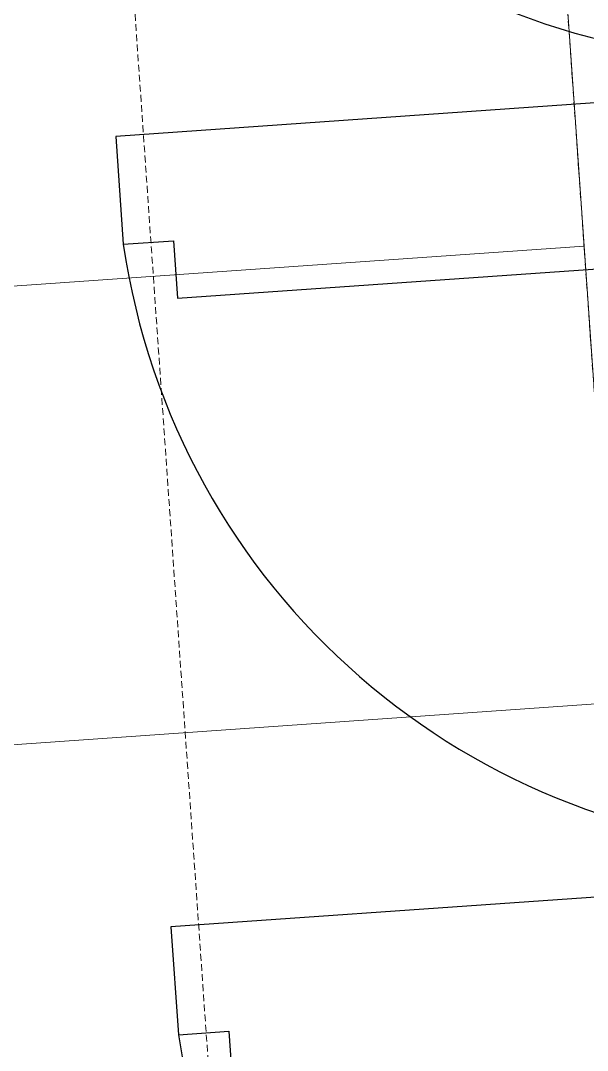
# Model space of a CAD drawing. Header units: millimetres. Extents: x 306 to 836129804, y -168137 to 818603917.
# Drawn here: x 834506948 to 834507342, y 817987544 to 817988259 of the extents above; entities that cross this region are included whole.
import ezdxf

# ---------------------------------------------------------------- set-up
doc = ezdxf.new("R2010")
doc.units = ezdxf.units.MM
doc.header["$LTSCALE"] = 3
doc.linetypes.add('ACAD_ISO03W100', pattern=[30, 12, -18])
doc.linetypes.add('B0701', pattern=[2.34375, 1.5625, -0.78125])
doc.layers.add('_LTC', color=251, linetype='Continuous')
for name, color, linetype, lineweight in [('Eva-New', 1, 'ACAD_ISO03W100', 18), ('UAJ-23FLOR-h', 251, 'Continuous', 9), ('UAJ-23FLOR-y', 251, 'B0701', 9)]:
    doc.layers.add(name, color=color, linetype=linetype, lineweight=lineweight)

# ---------------------------------------------------------------- blocks, each defined once
blk = doc.blocks.new('21_UNS-EXWA-Facade FS Inlet Plan')
blk.add_lwpolyline([(-453.8027065992355, 270.041662812233), (-453.8027070760727, 194.9783611297607), (-418.8033437728882, 194.9783611297607), (-418.8021615743637, 154.9296897649765), (109.8529866933823, 154.938016295433), (109.8529869318008, 194.9866877794266), (64.85298681259155, 194.986688375473), (64.85298717021942, 270.0416616201401)], close=True)
blk.add_arc((37.3522093296051, 232.5140857696533), 492.5871314908441, 184.3702434495831, 265.6308115868267)
blk = doc.blocks.new('FAC-00-0')
at = {"layer": '_LTC', "rotation": 3.998908415521892}
for p in [(834507447.4385867, 817988489.5385429), (834507485.7962599, 817987940.8480335), (834507524.1539334, 817987392.1575246)]:
    blk.add_blockref('21_UNS-EXWA-Facade FS Inlet Plan', p, dxfattribs=at)
blk = doc.blocks.new('*U1686')
at = {"layer": 'UAJ-23FLOR-h'}
h = blk.add_hatch(dxfattribs=at)
h.set_pattern_fill('ANSI31', color=256, scale=100, angle=315)
h.set_pattern_definition([(0, (374.9999916852365, 54749.28760468338), (8.526512829121202e-14, 317.4999999999999), [])])
h.paths.add_polyline_path([(-6.743605354131432e-07, 5156.944177061982), (-5.613845416974073e-06, 50592.34342838414), (574.999992478806, 50592.34342836924), (574.999997895128, 5156.944177404709)])
blk.add_line((574.999992557679, 50543.49752283865), (574.9999979249303, 4656.944177727565), dxfattribs=at)

msp = doc.modelspace()

# ---------------------------------------------------------------- block references
msp.add_blockref('FAC-00-0', (0, 0))

# ---------------------------------------------------------------- next in the draw order: hatches: boundary and pattern name
at = {"layer": 'Eva-New', "linetype": 'Continuous', "ltscale": 0.01}
h = msp.add_hatch(dxfattribs=at)
h.set_pattern_fill('ANSI31', color=8, scale=350, angle=4)
h.set_pattern_definition([(49, (0, 0), (-838.6710210225554, 729.0455959657013), [])])
edge = h.paths.add_edge_path()
edge.add_arc((834611513.5385946, 818068145.3264505), 14099.99999968531, 55.19002574308559, 154.5596091027724)
edge.add_line((834598780.7776825, 818074202.2893481), (834595240.3911003, 818066761.4558462))
edge.add_arc((834589822.417787, 818069339.3552195), 6000.000000233124, 273.9989064334658, 334.5546563119141, ccw=False)
edge.add_line((834590240.8423903, 818063353.9629304), (834585554.5350056, 818063026.3542768))
edge.add_arc((834584989.6617913, 818071106.6338656), 8099.999998867221, 264.220048196886, 273.9989064322582, ccw=False)
edge.add_line((834584173.925572, 818063047.8142), (834580415.7397891, 818063428.2282544))
edge.add_arc((834579106.5335116, 818050494.3201492), 12999.99999816069, 84.2200481985661, 93.99077919798958)
edge.add_line((834578201.7864021, 818063462.7985727), (834574221.9197499, 818063185.1428037))
edge.add_arc((834573731.4752913, 818070170.6889209), 7002.741628984699, 184.518270925359, 274.0160585979712, ccw=False)
edge.add_arc((834553791.0620614, 818068592.8452796), 13000.0000005708, 4.527501078735133, 25.16518805878682)
edge.add_line((834565557.174624, 818074120.828201), (834563375.7160238, 818078763.9842684))
edge.add_arc((834569692.9588658, 818081779.3520507), 6999.999999030279, 186.261998653722, 205.5162346975632, ccw=False)
edge.add_line((834562734.724241, 818081015.8267443), (834561851.4163579, 818093822.5155479))
edge.add_arc((834568795.7761757, 818094576.8707228), 6985.211880096444, 103.79340942041148, 186.1996435070692, ccw=False)
edge.add_line((834567130.3497419, 818101360.6410463), (834607738.9713905, 818104323.6446342))
edge.add_arc((834606780.3295362, 818117304.0183489), 13015.72495013958, 274.223807264846, 392.8596289379157)
edge.add_arc((834623587.3262396, 818128173.8785237), 6999.999999836902, 183.9989136523716, 212.9539425140163, ccw=False)
edge.add_line((834616604.3686309, 818127685.7156067), (834614554.4666462, 818157541.1841724))
edge.add_line((834614554.4666462, 818157541.1841724), (834608569.0701823, 818157122.7809477))
edge.add_line((834608569.0701823, 818157122.7809477), (834610618.9763948, 818127267.2902491))
edge.add_arc((834623587.3262378, 818128173.8785231), 12999.99999806346, 183.9989136508734, 212.8579348742854)
edge.add_arc((834606785.1724918, 818117301.6086594), 7012.974383020965, -85.87050168941721, 32.994913872568816, ccw=False)
edge.add_line((834607290.1835088, 818110306.8410742), (834542916.4285616, 818105772.5570611))
edge.add_line((834542916.4285616, 818105772.5570611), (834543332.168679, 818099784.931535))
edge.add_line((834543332.168679, 818099784.931535), (834548339.9487058, 818100139.6961751))
edge.add_arc((834548849.6206386, 818093135.5706489), 7022.644791367745, 1.917894415990986, 94.16192873604791, ccw=False)
edge.add_line((834555868.3314306, 818093370.5997602), (834556822.6031799, 818079614.5109141))
edge.add_arc((834565030.3921052, 818080333.9384184), 8239.258156901009, 185.0092761133849, 211.2767633085009)
edge.add_line((834557988.549832, 818076056.3418531), (834560014.6381451, 818071842.7746612))
edge.add_arc((834553704.8687762, 818068780.019501), 7013.81912084653, -83.41200971856142, 25.89188562423311, ccw=False)
edge.add_line((834554509.5567249, 818061812.5137804), (834511331.2743995, 818058806.1397856))
edge.add_arc((834510845.0625758, 818065789.233517), 6999.999999933733, 141.8798806352492, 273.9829049167347, ccw=False)
edge.add_arc((834495100.3448526, 818078140.8887452), 13011.48484009153, 321.889271565979, 363.9966433354928)
edge.add_line((834508080.187521, 818079047.7636253), (834507303.147802, 818090245.0026575))
edge.add_arc((834514286.1054543, 818090733.1649512), 6999.999999943095, 94.21783473311712, 183.9989085377374, ccw=False)
edge.add_line((834513771.2650272, 818097714.206373), (834514324.2611847, 818097754.9889383))
edge.add_line((834514324.2611847, 818097754.9889383), (834515094.2032907, 818097812.2750338))
edge.add_arc((834515888.7804214, 818090839.1162039), 7018.283043878132, 4.391191596629085, 96.50069787772958, ccw=False)
edge.add_line((834522886.4615402, 818091376.4762715), (834523318.1003574, 818085091.4654405))
edge.add_line((834523318.1003574, 818085091.4654405), (834529307.3396509, 818085510.1591995))
edge.add_line((834529307.3396509, 818085510.1591995), (834528870.5492542, 818091758.2633296))
edge.add_arc((834535853.5069062, 818092246.4256233), 6999.999999586337, 93.99890853307471, 183.9989085379415, ccw=False)
edge.add_line((834535365.3446131, 818099229.3832753), (834540639.8020831, 818099596.5330453))
edge.add_line((834540639.8020831, 818099596.5330453), (834540220.7704337, 818105616.323317))
edge.add_line((834540220.7704337, 818105616.323317), (834513376.0995728, 818103738.6078113))
edge.add_arc((834514284.2614373, 818090770.3680685), 13000.00000003277, 94.00586599802176, 183.991117880833)
edge.add_line((834501315.7883602, 818089865.5443004), (834502093.999344, 818078618.6765761))
edge.add_arc((834495110.6965383, 818078135.4768907), 7000.000000828009, -66.13857842422561, 3.9581909098961887, ccw=False)
edge.add_arc((834495110.6965395, 818078135.4768903), 6999.999999981786, 273.99870041279297, 293.8614215680351, ccw=False)
edge.add_line((834495598.8334678, 818071152.5174648), (834484038.0252761, 818070344.3705096))
edge.add_arc((834484944.5652856, 818057376.0172908), 12999.99999985473, 3.998699986240524, 93.99870041178127, ccw=False)
edge.add_line((834497912.918511, 818058282.557204), (834498850.7850932, 818044866.0656179))
edge.add_arc((834505832.5325971, 818045382.0451274), 7000.788031506466, 153.5175844556254, 184.2267069343446, ccw=False)
edge.add_arc((834505831.7802428, 818045382.3021698), 7000.000000506094, 93.9907792036035, 153.5167215738451, ccw=False)
edge.add_line((834505344.6087215, 818052365.3290147), (834578107.7560652, 818057441.656797))
edge.add_arc((834579012.5031768, 818044473.1783768), 12999.99999509848, 84.22004763743712, 93.99077920788699, ccw=False)
edge.add_line((834580321.7095807, 818057407.0864662), (834583663.296837, 818057068.8416442))
edge.add_arc((834584972.5032473, 818070002.7497832), 13000.00004509936, 264.2200476312211, 273.9989064308502)
edge.add_line((834585879.0898904, 818057034.399779), (834609493.5669917, 818058685.2319609))
edge.add_arc((834609981.7373167, 818051702.1557314), 7000.118848462731, -19.364931974248975, 93.99890643048622, ccw=False)
edge.add_arc((834628850.3650681, 818045070.4409646), 13000.00000042529, 160.6350680240969, 183.9989064535735)
edge.add_line((834615882.0151088, 818044163.8543195), (834619634.348526, 817990488.2644923))
edge.add_arc((834610656.2600935, 817989860.627584), 8999.999999519287, -86.01194112060227, 3.998906454734822, ccw=False)
edge.add_line((834611282.1972058, 817980882.4204844), (834602812.2813497, 817980291.9201078))
edge.add_line((834602812.2813497, 817980291.9201078), (834603230.7061716, 817974306.527834))
edge.add_line((834603230.7061716, 817974306.527834), (834611717.6719617, 817974898.2168859))
edge.add_arc((834612343.6090722, 817965920.0097858), 8999.999999977357, 3.8734655887747067, 93.98805886777768, ccw=False)
edge.add_line((834621323.0501077, 817966527.9889727), (834621688.4984579, 817961112.7419763))
edge.add_line((834621688.4984579, 817961112.7419763), (834627673.3989117, 817961529.9934386))
edge.add_line((834627673.3989117, 817961529.9934386), (834621867.801321, 818044576.6440177))
edge.add_arc((834628850.6858916, 818045064.8011855), 6999.926738671702, 160.627157224399, 183.9989083996896, ccw=False)
edge.add_arc((834609980.9204334, 818051699.8431354), 13002.36888268257, 340.6271572335476, 454.0111039654658)
edge.add_line((834609071.4073162, 818064670.3628802), (834607456.5171404, 818064557.3573512))
edge.add_arc((834607170.3486158, 818068550.9500543), 4003.832551789663, 155.6211224779758, 274.0986331619272, ccw=False)
edge.add_line((834603523.5142193, 818070203.6066998), (834604195.8682836, 818071618.3222857))
edge.add_arc((834611513.5386757, 818068145.3264558), 8100.000000027051, 54.14039305783359, 154.6107958035704, ccw=False)
edge.add_arc((834623873.9558088, 818085245.9413723), 13000.02232763516, 234.1403928659832, 234.163197705768)
edge.add_line((834616262.7220054, 818074706.9802988), (834619562.6153525, 818079722.129262))

# ---------------------------------------------------------------- next in the draw order: linework, layer by layer
at = {"layer": 'UAJ-23FLOR-y'}
for points in [[(834508778.9983292, 817967513.0863273), (834505582.5116675, 818013237.0198662), (834507817.2835333, 818016374.7693292), (834507069.8746021, 818016902.0352436), (834505137.798635, 818044539.5392339, 0.0004855043279131131)], [(834508467.6280792, 817967665.2578448), (834505275.7391074, 818013323.4240339), (834507398.1027195, 818016303.3457819), (834506780.5390732, 818016739.0112481), (834504838.5290232, 818044518.617966, 0.0004855043765000766)]]:
    msp.add_lwpolyline(points, format="xyb", dxfattribs=at)

# ---------------------------------------------------------------- next in the draw order: block references
at = {"layer": 'UAJ-23FLOR-h', "rotation": 3.998949732466971}
msp.add_blockref('*U1686', (834508533.7555611, 817962776.0217549), dxfattribs=at)

doc.saveas('drawing.dxf')
